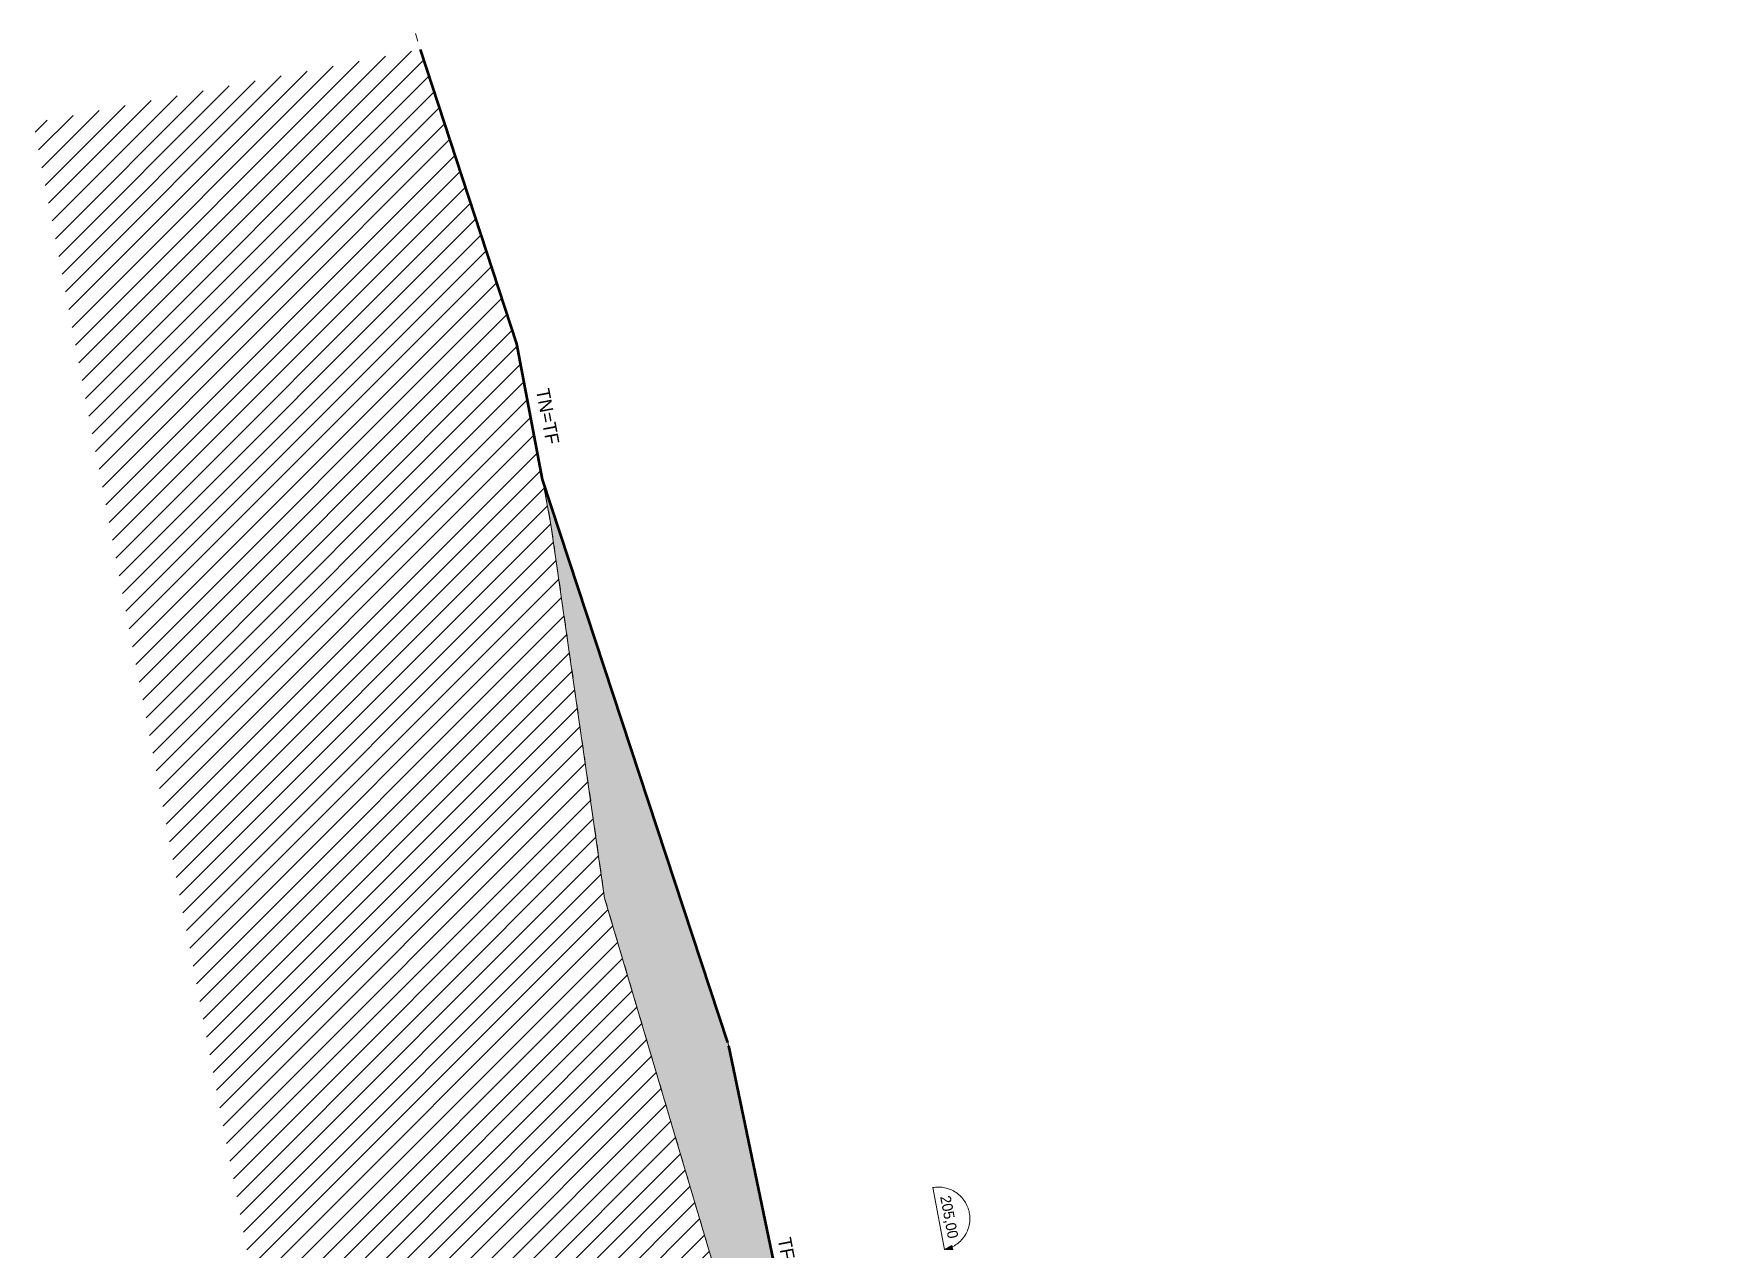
# Model space of a CAD drawing. Header units: centimetres. Extents: x 43491 to 84569, y -30699 to -11680.
# Drawn here: x 43491 to 45487, y -24580 to -23131 of the extents above; entities that cross this region are included whole.
import ezdxf

# ---------------------------------------------------------------- set-up
doc = ezdxf.new("R2010")
doc.units = ezdxf.units.CM
doc.header["$LTSCALE"] = 50.8
doc.linetypes.add('Style de ligne -1', pattern=[0.41664, 0.20828, -0.20836])
doc.layers.get('0').update_dxf_attribs({"lineweight": 18})
for name, color, linetype, lineweight in [('0-PROJET-DESSINS CRÉES', 7, 'Continuous', 9), ('0-PROJET-NGF', 7, 'Continuous', 5), ('0-PROJET-TEXTE', 7, 'Continuous', 5), ('Général', 7, 'Continuous', 5)]:
    doc.layers.add(name, color=color, linetype=linetype, lineweight=lineweight)
doc.styles.add('Futura Std Book', font='Futura Std Book')
doc.styles.add('Geneva', font='Geneva')

# ---------------------------------------------------------------- blocks, each defined once
blk = doc.blocks.new('Groupe-279-1')
at = {"layer": '0-PROJET-NGF', "linetype": 'Continuous', "lineweight": 0}
blk.add_hatch(color=7, dxfattribs=at).paths.add_polyline_path([(5770.4, -46667.7), (5760, -46667.2), (5769.3, -46662.5)])
at = {"layer": '0-PROJET-NGF', "color": 7, "lineweight": 5, "flags": 128}
blk.add_lwpolyline([(5760, -46667.2), (5761.8, -46666.8), (5763.6, -46666.3), (5765.4, -46665.8), (5767.1, -46665.1), (5768.8, -46664.4), (5770.4, -46663.6), (5772.1, -46662.7), (5773.6, -46661.7), (5775.1, -46660.7), (5776.6, -46659.5), (5778, -46658.3), (5779.4, -46657.1), (5780.6, -46655.8), (5781.9, -46654.4), (5783, -46652.9), (5784.1, -46651.4), (5785.1, -46649.9), (5786, -46648.3), (5786.8, -46646.7), (5787.6, -46645), (5788.3, -46643.3), (5788.9, -46641.5), (5789.4, -46639.8), (5789.8, -46638), (5790.1, -46636.2), (5790.4, -46634.3), (5790.5, -46632.5), (5790.6, -46630.7), (5790.6, -46628.8), (5790.4, -46627), (5790.2, -46625.2), (5789.9, -46623.3), (5789.6, -46621.5), (5789.1, -46619.8), (5788.5, -46618), (5787.9, -46616.3), (5787.1, -46614.6), (5786.3, -46612.9), (5785.4, -46611.3), (5784.5, -46609.8), (5783.4, -46608.2), (5782.3, -46606.8), (5781.1, -46605.4), (5779.8, -46604), (5778.5, -46602.7), (5777.1, -46601.5), (5775.7, -46600.4), (5774.2, -46599.3), (5772.7, -46598.3), (5771.1, -46597.4), (5769.4, -46596.5), (5767.8, -46595.8), (5766, -46595.1), (5764.3, -46594.5), (5762.5, -46594), (5760.7, -46593.6), (5758.9, -46593.2), (5757.1, -46593), (5755.3, -46592.9), (5753.4, -46592.8), (5751.6, -46592.8), (5749.7, -46592.9), (5747.9, -46593.1), (5746.1, -46593.4)], dxfattribs=at)
at = {"layer": '0-PROJET-NGF', "color": 7, "linetype": 'Continuous', "lineweight": 5, "flags": 128}
blk.add_lwpolyline([(5770.4, -46667.7), (5760, -46667.2), (5769.3, -46662.5)], close=True, dxfattribs=at)
at = {"layer": '0-PROJET-NGF', "color": 7, "insert": (5767.5, -46602), "char_height": 12.59, "attachment_point": 1, "rotation": 280.7176, "line_spacing_factor": 0.962448, "style": 'Futura Std Book'}
blk.add_mtext('205,00', dxfattribs=at)

msp = doc.modelspace()

# ---------------------------------------------------------------- hatches: boundary and pattern name
at = {"layer": '0-PROJET-DESSINS CRÉES', "linetype": 'Continuous', "lineweight": 18}
h = msp.add_hatch(dxfattribs=at)
h.set_pattern_fill('Sable-3', color=252, style=0, pattern_type=2)
h.set_pattern_definition([(-57.3808, (805976.2092, -272820.6966), (-2.526815418, -1.61715919), [0.004, -7.996]), (-45, (805975.3686, -272820.373), (-1.828799997, -1.828799997), [0.025863138, -2.560450621]), (-45, (805975.4879, -272821.1308), (-1.828799997, -1.828799997), [0.025863138, -2.560450621]), (-45, (805975.9217, -272819.2517), (-1.828799997, -1.828799997), [0.025863138, -2.560450621]), (-45, (805975.1149, -272819.8067), (-1.828799997, -1.828799997), [0.025863138, -2.560450621]), (-45, (805974.6815, -272820.2255), (-1.828799997, -1.828799997), [0.025863138, -2.560450621]), (-45, (805975.0109, -272820.8527), (-1.828799997, -1.828799997), [0.025863138, -2.560450621]), (-45, (805977.0952, -272820.309), (-1.828799997, -1.828799997), [0.025863138, -2.560450621]), (-45, (805975.699, -272821.437), (-1.828799997, -1.828799997), [0.064657844, -2.5216559146]), (-45, (805976.382, -272820.2206), (-1.828799997, -1.828799997), [0.025863138, -2.560450621]), (-45, (805975.1338, -272819.3063), (-1.828799997, -1.828799997), [0.025863138, -2.560450621]), (-45, (805976.461, -272819.7396), (-1.828799997, -1.828799997), [0.064657844, -2.5216559146]), (-45, (805974.175, -272820.5307), (-1.828799997, -1.828799997), [0.025863138, -2.560450621]), (-45, (805975.7221, -272820.116), (-1.828799997, -1.828799997), [0.064657844, -2.5216559146]), (-45, (805974.378, -272819.6533), (-1.828799997, -1.828799997), [0.064657844, -2.5216559146])])
h.paths.add_polyline_path([(44312.2, -24634.2), (44379, -24621.6), (44318.4, -24330.7), (44098, -23662.6), (44108.1, -23716.4), (44172.1, -24161.4)])
at = {"layer": 'Général', "linetype": 'Continuous', "lineweight": 18}
h = msp.add_hatch(dxfattribs=at)
h.set_pattern_fill('H_Fer', color=252, style=0, pattern_type=2)
h.set_pattern_definition([(45, (136154.768, -79970.572), (-12.572238, 12.572238), [])])
h.paths.add_polyline_path([(44763.7, -29957.4), (45227.7, -29869.5), (45231.4, -29889.4), (45232, -29891.1), (45486.9, -29842.8), (45478.8, -29799.6), (45218.6, -29848.8), (45147.8, -29421.3), (45087.6, -28887.9), (44710.7, -28959.3), (44712.9, -28938.6), (44731.1, -28916.1), (44711.1, -28810.6), (44680.8, -28792.4), (44683, -28771.6), (44699.8, -28750.8), (44268.7, -26474.6), (44232.4, -26454), (44234.4, -26435.3), (44256.2, -26408.4), (44208.7, -26157.9), (44164.6, -26132.9), (44168.8, -26093.4), (44191.3, -26065.6), (44099.6, -25581.7), (44057.5, -25557.8), (44059.8, -25537), (44085.2, -25505.5), (43942.6, -24752.5), (43905.8, -24731.6), (43908, -24710.8), (44312.2, -24634.2), (44172.1, -24161.4), (44108.1, -23716.4), (44098, -23662.6), (44067.4, -23501.1), (43952.7, -23150.3), (43491.1, -23237.7)])

# ---------------------------------------------------------------- linework, layer by layer
at = {"color": 1, "linetype": 'Style de ligne -1', "lineweight": 5, "flags": 128}
msp.add_lwpolyline([(45218.6, -29848.8), (45147.8, -29421.3), (45087.9, -28889.9), (45046.7, -28564.7), (44944.4, -27890.4), (44810.6, -27183.8), (44693.4, -26565.1), (44547.2, -25793.2), (44385.9, -25022), (44312.9, -24636.5), (44172.1, -24161.4), (44108.1, -23716.4), (44067.4, -23501.1), (43946.4, -23131.2)], dxfattribs=at)
at = {"layer": '0-PROJET-DESSINS CRÉES', "color": 7, "linetype": 'Continuous', "lineweight": 50}
for p, q in [((44319, -24333.7), (44098, -23662.6)), ((44319.7, -24337.6), (44379, -24621.6))]:
    msp.add_line(p, q, dxfattribs=at)
at = {"layer": '0-PROJET-DESSINS CRÉES', "color": 7, "linetype": 'Continuous', "lineweight": 13}
msp.add_line((44563.5, -24506.4), (44577.4, -24580.1), dxfattribs=at)
at = {"layer": '0-PROJET-DESSINS CRÉES', "color": 7, "linetype": 'Continuous', "lineweight": 50, "flags": 128}
msp.add_lwpolyline([(44098, -23662.6), (44067.4, -23501.1), (43952.7, -23150.3)], dxfattribs=at)
at = {"layer": '0-PROJET-DESSINS CRÉES', "linetype": 'Continuous', "lineweight": 5, "flags": 128}
msp.add_lwpolyline([(44312.2, -24634.2), (44379, -24621.6), (44318.4, -24330.7), (44098, -23662.6), (44108.1, -23716.4), (44172.1, -24161.4)], close=True, dxfattribs=at)

# ---------------------------------------------------------------- block references
at = {"layer": '0-PROJET-NGF', "color": 7}
msp.add_blockref('Groupe-279-1', (38816.9, 22087), dxfattribs=at)

# ---------------------------------------------------------------- texts
at = {"layer": '0-PROJET-TEXTE', "color": 7, "char_height": 15.99, "attachment_point": 2, "rotation": 280.7176, "line_spacing_factor": 1.060906, "style": 'Geneva'}
for s, insert, width in [('TN=TF', (44112.1, -23585.9), 144.706), ('TF', (44396.5, -24577.3), 68.957)]:
    msp.add_mtext(s, dxfattribs=dict(at, insert=insert, width=width))

doc.saveas('drawing.dxf')
